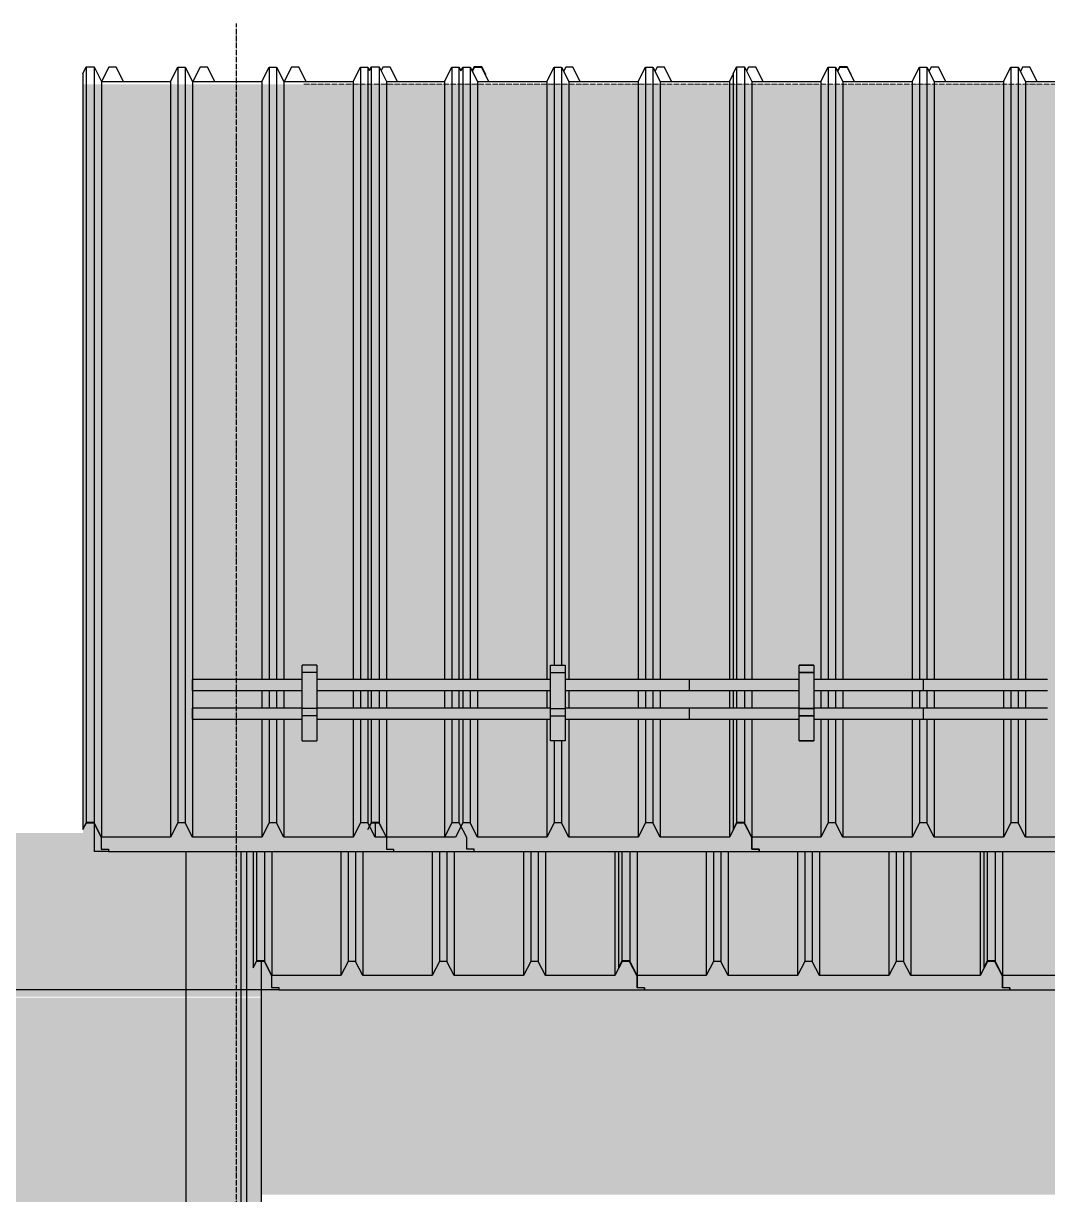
# Model space of a CAD drawing. Header units: millimetres. Extents: x 2162 to 93478, y -2737 to 52379.
# Drawn here: x 8727 to 11530, y 33668 to 36874 of the extents above; entities that cross this region are included whole.
import ezdxf

# ---------------------------------------------------------------- set-up
doc = ezdxf.new("R2010")
doc.units = ezdxf.units.MM
doc.linetypes.add('Штрихпунктир 15 х 2 х 2 мм', pattern=[19, 15, -2, 0, -2])
doc.linetypes.add('Штрихпунктирная', pattern=[30, 25, -2.25, 0.5, -2.25])
doc.layers.add('Axes', color=40, linetype='Штрихпунктирная')
doc.layers.add('Level', color=7, linetype='Continuous', lineweight=9)

msp = doc.modelspace()

# ---------------------------------------------------------------- hatches: boundary and pattern name
at = {"true_color": 0x61993b}
h = msp.add_hatch(color=85, dxfattribs=at)
h.dxf.hatch_style = 1
h.paths.add_polyline_path([(48769.5, 36707.7), (8890.8, 36707.7), (8890.8, 34609.3), (48769.5, 34609.3)])
h = msp.add_hatch(color=85, dxfattribs=at)
h.dxf.hatch_style = 1
h.paths.add_polyline_path([(16422.8, 34657.6), (5638.4, 34657.6), (5638.4, 34210.3), (16422.8, 34210.3)])
at = {"true_color": 0xecece7}
h = msp.add_hatch(color=254, dxfattribs=at)
h.dxf.hatch_style = 1
h.paths.add_polyline_path([(9109, 33667.6), (9172.5, 33667.6), (9172.5, 34207.6), (8134.3, 34207.6), (7134.3, 34207.6), (6240.5, 34207.6), (6240.5, 33667.6)])
h.paths.add_polyline_path([(6390.5, 33667.6), (6240.5, 33667.6), (6240.5, 32467.6), (9172.5, 32467.6), (9172.5, 33667.6)])
h.paths.add_polyline_path([(6240.5, 32467.6), (6240.5, 31267.6), (9172.5, 31267.7), (9172.5, 32467.6)])
at = {"true_color": 0x61993b}
h = msp.add_hatch(color=85, dxfattribs=at)
h.dxf.hatch_style = 1
h.paths.add_polyline_path([(9377.5, 34207.7), (9172.5, 34207.7), (9172.5, 31267.7), (9377.5, 31267.7)])
at = {"true_color": 0xecece7}
h = msp.add_hatch(color=254, dxfattribs=at)
h.dxf.hatch_style = 1
h.paths.add_polyline_path([(11426.6, 34228.5), (10426.6, 34228.5), (9426.6, 34228.5), (9377.5, 34228.5), (9377.5, 33667.6), (12315.5, 33667.6), (12315.5, 34228.5)])
h.paths.add_polyline_path([(15325.5, 33667.6), (15325.5, 34228.5), (14426.6, 34228.5), (13426.6, 34228.5), (12426.6, 34228.5), (12315.5, 34228.5), (12315.5, 33667.6)])

# ---------------------------------------------------------------- linework, layer by layer
for p, q in [((8889.5, 36736.5), (8899, 36755.1)), ((8899, 36755.1), (8920.5, 36755.1)), ((8899, 36755.1), (8899, 34686.9)), ((8920.5, 36755.1), (8941, 36715)), ((8920.5, 36755.1), (8920.5, 34686.9)), ((8961.3, 36754.1), (8941.3, 36715)), ((8981.3, 36754.1), (8961.3, 36754.1)), ((9001.3, 36715), (8981.3, 36754.1)), ((9129.7, 36715), (9149.7, 36754.1)), ((9149.7, 36754.1), (9169.7, 36754.1)), ((9149.7, 36754.1), (9149.7, 34685.9)), ((9169.7, 36754.1), (9189.7, 36715)), ((9169.7, 36754.1), (9169.7, 34685.9)), ((9211.3, 36754.1), (9191.3, 36715)), ((9231.3, 36754.1), (9211.3, 36754.1)), ((9251.3, 36715), (9231.3, 36754.1)), ((9379.7, 36715), (9399.7, 36754.1)), ((9399.7, 36754.1), (9419.7, 36754.1)), ((9399.7, 36754.1), (9399.7, 35078.1)), ((9419.7, 36754.1), (9439.7, 36715)), ((9419.7, 36754.1), (9419.7, 35078.4)), ((9461.3, 36754.1), (9441.3, 36715)), ((9481.3, 36754.1), (9461.3, 36754.1)), ((9501.3, 36715), (9481.3, 36754.1)), ((9629.7, 36715), (9649.7, 36754.1)), ((9649.7, 36754.1), (9669.7, 36754.1)), ((9649.7, 36754.1), (9649.7, 35078.4)), ((9669.7, 36754.1), (9674.1, 36745.5)), ((9669.7, 36754.1), (9669.7, 35078.4)), ((9674.1, 36745.5), (9679, 36755.1)), ((9679, 36755.1), (9700.5, 36755.1)), ((9679, 36755.1), (9679, 35078.4)), ((9700.5, 36755.1), (9721, 36715)), ((9700.5, 36755.1), (9700.5, 35078.1)), ((9711.3, 36754.1), (9706.1, 36744.1)), ((9731.3, 36754.1), (9711.3, 36754.1)), ((9751.3, 36715), (9731.3, 36754.1)), ((9879.7, 36715), (9899.7, 36754.1)), ((9899.7, 36754.1), (9919.7, 36754.1)), ((9899.7, 36754.1), (9899.7, 35078.1)), ((9919.7, 36754.1), (9924.7, 36744.3)), ((9919.7, 35078.1), (9919.7, 36754.1)), ((9924.7, 36744.3), (9929.7, 36754.1)), ((9929.7, 36754.1), (9949.7, 36754.1)), ((9929.7, 36754.1), (9929.7, 35078.1)), ((9949.7, 36754.1), (9969.7, 36715)), ((9949.7, 36754.1), (9949.7, 35078.1)), ((9960.5, 36755.1), (9954.9, 36744.1)), ((9955.3, 36743.2), (9961, 36754.3)), ((9961.3, 36754.1), (9955.5, 36742.8)), ((9982, 36755.1), (9960.5, 36755.1)), ((9961, 36754.3), (9981.5, 36754.3)), ((9981.3, 36754.1), (9961.3, 36754.1)), ((10001.3, 36715), (9981.3, 36754.1)), ((9981.5, 36754.3), (9990.8, 36736.2)), ((9991.5, 36736.5), (9982, 36755.1)), ((10159.7, 36715), (10179.7, 36754.1)), ((10179.7, 36754.1), (10199.7, 36754.1)), ((10179.7, 36754.1), (10179.7, 35117.8)), ((10199.7, 36754.1), (10219.7, 36715)), ((10199.7, 36754.1), (10199.7, 35117.8)), ((10211.3, 36754.1), (10205.5, 36742.8)), ((10231.3, 36754.1), (10211.3, 36754.1)), ((10251.3, 36715), (10231.3, 36754.1)), ((10409.7, 36715), (10429.7, 36754.1)), ((10429.7, 36754.1), (10449.7, 36754.1)), ((10429.7, 36754.1), (10429.7, 35078.1)), ((10449.7, 36754.1), (10469.7, 36715)), ((10449.7, 36754.1), (10449.7, 35078.1)), ((10461.3, 36754.1), (10455.5, 36742.8)), ((10481.3, 36754.1), (10461.3, 36754.1)), ((10501.3, 36715), (10481.3, 36754.1)), ((10669.5, 36736.5), (10679, 36755.1)), ((10679, 36755.1), (10700.5, 36755.1)), ((10679, 36755.1), (10679, 35078.1)), ((10700.5, 36755.1), (10721, 36715)), ((10700.5, 36755.1), (10700.5, 35078.3)), ((10711.3, 36754.1), (10706.1, 36744.1)), ((10731.3, 36754.1), (10711.3, 36754.1)), ((10751.3, 36715), (10731.3, 36754.1)), ((10909.7, 36715), (10929.7, 36754.1)), ((10929.7, 36754.1), (10949.7, 36754.1)), ((10929.7, 36754.1), (10929.7, 35078.4)), ((10949.7, 36754.1), (10969.7, 36715)), ((10949.7, 36754.1), (10949.7, 35078.4)), ((10960.5, 36755.1), (10954.9, 36744.1)), ((10955.3, 36743.2), (10961, 36754.3)), ((10961.3, 36754.1), (10955.5, 36742.8)), ((10982, 36755.1), (10960.5, 36755.1)), ((10961, 36754.3), (10981.5, 36754.3)), ((10981.3, 36754.1), (10961.3, 36754.1)), ((11001.3, 36715), (10981.3, 36754.1)), ((10981.5, 36754.3), (10990.8, 36736.2)), ((10991.5, 36736.5), (10982, 36755.1)), ((11159.7, 36715), (11179.7, 36754.1)), ((11179.7, 36754.1), (11199.7, 36754.1)), ((11179.7, 36754.1), (11179.7, 35078.4)), ((11199.7, 36754.1), (11219.7, 36715)), ((11199.7, 36754.1), (11199.7, 35078.1)), ((11211.3, 36754.1), (11205.5, 36742.8)), ((11231.3, 36754.1), (11211.3, 36754.1)), ((11251.3, 36715), (11231.3, 36754.1)), ((11409.7, 36715), (11429.7, 36754.1)), ((11429.7, 36754.1), (11449.7, 36754.1)), ((11429.7, 36754.1), (11429.7, 35078.3)), ((11449.7, 36754.1), (11469.7, 36715)), ((11449.7, 36754.1), (11449.7, 35078.3)), ((11461.3, 36754.1), (11455.5, 36742.8)), ((11481.3, 36754.1), (11461.3, 36754.1)), ((11501.3, 36715), (11481.3, 36754.1)), ((8889.5, 36736.5), (8889.5, 34668.4)), ((8941, 36715), (9129.7, 36715)), ((8941, 36715), (8941, 34646.8)), ((9129.7, 36715), (9129.7, 34646.8)), ((9189.7, 36715), (9379.7, 36715)), ((9189.7, 36715), (9189.7, 34646.8)), ((9379.7, 36715), (9379.7, 35078.1)), ((9439.7, 36715), (9629.7, 36715)), ((9439.7, 36715), (9439.7, 35078.4)), ((9629.7, 36715), (9629.7, 35078.4)), ((9721, 36715), (9879.7, 36715)), ((9721, 36715), (9879.7, 36715)), ((9721, 36715), (9721, 35078.1)), ((9879.7, 36715), (9879.7, 35078.1)), ((9969.7, 36715), (10159.7, 36715)), ((9969.7, 36715), (9969.7, 35078.1)), ((9990.8, 36736.2), (9991.5, 36736.5)), ((9991.5, 36736.5), (9991.5, 36734.1)), ((10159.7, 36715), (10159.7, 35078.4)), ((10219.7, 36715), (10409.7, 36715)), ((10219.7, 36715), (10219.7, 35078.4)), ((10409.7, 36715), (10409.7, 35078.1)), ((10469.7, 36715), (10659.7, 36715)), ((10469.7, 36715), (10469.7, 35078.1)), ((10659.7, 36715), (10669.5, 36734.1)), ((10659.7, 36715), (10659.7, 35078.1)), ((10669.5, 36736.5), (10669.5, 35078.1)), ((10721, 36715), (10909.7, 36715)), ((10721, 36715), (10721, 35078.3)), ((10909.7, 36715), (10909.7, 35078.4)), ((10969.7, 36715), (11159.7, 36715)), ((10969.7, 36715), (10969.7, 35078.4)), ((10990.8, 36736.2), (10991.5, 36736.5)), ((10991.5, 36736.5), (10991.5, 36734.1)), ((11159.7, 36715), (11159.7, 35078.3)), ((11219.7, 36715), (11409.7, 36715)), ((11219.7, 36715), (11219.7, 35078.1)), ((11409.7, 36715), (11409.7, 35078.3)), ((11469.7, 36715), (11659.7, 36715)), ((11469.7, 36715), (11469.7, 35078.3)), ((9190, 35078.4), (9190, 35078.4)), ((9530, 35097), (9490, 35097)), ((10170, 35097), (10210, 35097)), ((10550, 35078.4), (10550, 35078.4)), ((10890, 35097), (10850, 35097)), ((10850, 35097), (10890, 35097)), ((11190, 35078.4), (11190, 35078.4)), ((9379.7, 35048.4), (9379.7, 34999.8)), ((9399.7, 35048.6), (9399.7, 34999.8)), ((9419.7, 35048.6), (9419.7, 35000)), ((9439.7, 35048.5), (9439.7, 35000.1)), ((9629.7, 35048.5), (9629.7, 35000.1)), ((9649.7, 35048.5), (9649.7, 35000.1)), ((9669.7, 35048.6), (9669.7, 35000.1)), ((9679, 35048.6), (9679, 35000.1)), ((9700.5, 35048.6), (9700.5, 34999.8)), ((9721, 35048.6), (9721, 34999.8)), ((9879.7, 35048.4), (9879.7, 34999.8)), ((9899.7, 35048.4), (9899.7, 34999.8)), ((9919.7, 34999.8), (9919.7, 35048.4)), ((9929.7, 35048.4), (9929.7, 34999.8)), ((9949.7, 35048.4), (9949.7, 34999.8)), ((9969.7, 35048.4), (9969.7, 34999.8)), ((10159.7, 35048.4), (10159.7, 35000.1)), ((10219.7, 35048.4), (10219.7, 35000.1)), ((10409.7, 35048.6), (10409.7, 34999.8)), ((10429.7, 35048.4), (10429.7, 34999.8)), ((10449.7, 35048.4), (10449.7, 34999.8)), ((10469.7, 35048.4), (10469.7, 34999.8)), ((10659.7, 35048.4), (10659.7, 34999.8)), ((10669.5, 35048.4), (10669.5, 34999.8)), ((10679, 35048.4), (10679, 34999.8)), ((10700.5, 35048.4), (10700.5, 35000)), ((10721, 35048.4), (10721, 35000)), ((10909.7, 35048.4), (10909.7, 35000.1)), ((10929.7, 35048.4), (10929.7, 35000.1)), ((10949.7, 35048.5), (10949.7, 35000.1)), ((10969.7, 35048.5), (10969.7, 35000.1)), ((11159.7, 35048.4), (11159.7, 35000.1)), ((11179.7, 35048.4), (11179.7, 35000.1)), ((11199.7, 35048.4), (11199.7, 34999.8)), ((11219.7, 35048.4), (11219.7, 34999.8)), ((11409.7, 35048.4), (11409.7, 35000.1)), ((11429.7, 35048.4), (11429.7, 35000.1)), ((11449.7, 35048.4), (11449.7, 35000.1)), ((11469.7, 35048.4), (11469.7, 35000.1)), ((9190, 35000.1), (9190, 35000.1)), ((9530, 34999.2), (9490, 34999.2)), ((9530, 34978.4), (9490, 34978.4)), ((10170, 34999.2), (10210, 34999.2)), ((10170, 34978.4), (10210, 34978.4)), ((10550, 35000.1), (10550, 35000.1)), ((10890, 34999.2), (10850, 34999.2)), ((10850, 34999.2), (10890, 34999.2)), ((10890, 34978.4), (10850, 34978.4)), ((10850, 34978.4), (10890, 34978.4)), ((11190, 35000.1), (11190, 35000.1)), ((9379.7, 34970.2), (9379.7, 34646.8)), ((9399.7, 34970.2), (9399.7, 34685.9)), ((9419.7, 34970.2), (9419.7, 34685.9)), ((9439.7, 34970.2), (9439.7, 34646.8)), ((9629.7, 34970.3), (9629.7, 34646.8)), ((9649.7, 34970.3), (9649.7, 34685.9)), ((9669.7, 34970.3), (9669.7, 34685.9)), ((9679, 34970.3), (9679, 34686.9)), ((9700.5, 34970.3), (9700.5, 34686.9)), ((9721, 34970.4), (9721, 34646.8)), ((9879.7, 34970.2), (9879.7, 34646.8)), ((9899.7, 34970.2), (9899.7, 34685.9)), ((9919.7, 34685.9), (9919.7, 34970.2)), ((9929.7, 34970.2), (9929.7, 34685.9)), ((9949.7, 34970.2), (9949.7, 34685.9)), ((9969.7, 34970.2), (9969.7, 34646.8)), ((10159.7, 34970.2), (10159.7, 34646.8)), ((10219.7, 34970.2), (10219.7, 34646.8)), ((10409.7, 34970.4), (10409.7, 34646.8)), ((10429.7, 34970.2), (10429.7, 34685.9)), ((10449.7, 34970.2), (10449.7, 34685.9)), ((10469.7, 34970.2), (10469.7, 34646.8)), ((10659.7, 34970.2), (10659.7, 34646.8)), ((10669.5, 34970.2), (10669.5, 34668.4)), ((10679, 34970.2), (10679, 34686.9)), ((10700.5, 34970.2), (10700.5, 34686.9)), ((10721, 34970.2), (10721, 34646.8)), ((10909.7, 34970.2), (10909.7, 34646.8)), ((10929.7, 34970.2), (10929.7, 34685.9)), ((10949.7, 34970.2), (10949.7, 34685.9)), ((10969.7, 34970.2), (10969.7, 34646.8)), ((11159.7, 34970.2), (11159.7, 34646.8)), ((11179.7, 34970.2), (11179.7, 34685.9)), ((11199.7, 34970.2), (11199.7, 34685.9)), ((11219.7, 34970.2), (11219.7, 34646.8)), ((11409.7, 34970.2), (11409.7, 34646.8)), ((11429.7, 34970.2), (11429.7, 34685.9)), ((11449.7, 34970.2), (11449.7, 34685.9)), ((11469.7, 34970.2), (11469.7, 34646.8)), ((10179.7, 34909.9), (10179.7, 34685.9)), ((10199.7, 34909.9), (10199.7, 34685.9)), ((8899, 34686.9), (8889.5, 34668.4)), ((8889.5, 34668.4), (8890.2, 34668)), ((8890.2, 34668), (8899.5, 34686.1)), ((8920.5, 34686.9), (8899, 34686.9)), ((8899.5, 34686.1), (8920, 34686.1)), ((8920, 34686.1), (8940.5, 34646)), ((8941, 34646.8), (8920.5, 34686.9)), ((8920.5, 34685.2), (8920.5, 34607.7)), ((9149.7, 34685.9), (9129.7, 34646.8)), ((9169.7, 34685.9), (9149.7, 34685.9)), ((9189.7, 34646.8), (9169.7, 34685.9)), ((9399.7, 34685.9), (9379.7, 34646.8)), ((9419.7, 34685.9), (9399.7, 34685.9)), ((9439.7, 34646.8), (9419.7, 34685.9)), ((9649.7, 34685.9), (9629.7, 34646.8)), ((9669.7, 34685.9), (9649.7, 34685.9)), ((9679, 34686.9), (9669.5, 34668.4)), ((9669.5, 34668.4), (9670.2, 34668)), ((9689.7, 34646.8), (9669.7, 34685.9)), ((9670.2, 34668), (9679.5, 34686.1)), ((9700.5, 34686.9), (9679, 34686.9)), ((9679.5, 34686.1), (9700, 34686.1)), ((9689.7, 34686.1), (9689.7, 34646.8)), ((9700, 34686.1), (9720.5, 34646)), ((9721, 34646.8), (9700.5, 34686.9)), ((9899.7, 34685.9), (9879.7, 34646.8)), ((9919.7, 34685.9), (9899.7, 34685.9)), ((9929.7, 34685.9), (9909.7, 34646.8)), ((9940.5, 34645.3), (9919.7, 34685.9)), ((9949.7, 34685.9), (9929.7, 34685.9)), ((9969.7, 34646.8), (9949.7, 34685.9)), ((10179.7, 34685.9), (10159.7, 34646.8)), ((10199.7, 34685.9), (10179.7, 34685.9)), ((10219.7, 34646.8), (10199.7, 34685.9)), ((10429.7, 34685.9), (10409.7, 34646.8)), ((10449.7, 34685.9), (10429.7, 34685.9)), ((10469.7, 34646.8), (10449.7, 34685.9)), ((10679.7, 34685.9), (10659.7, 34646.8)), ((10679, 34686.9), (10669.5, 34668.4)), ((10669.5, 34668.4), (10670.2, 34668)), ((10670.2, 34668), (10679.5, 34686.1)), ((10700.5, 34686.9), (10679, 34686.9)), ((10679.5, 34686.1), (10700, 34686.1)), ((10699.7, 34685.9), (10679.7, 34685.9)), ((10720.5, 34645.3), (10699.7, 34685.9)), ((10700, 34686.1), (10720.5, 34646)), ((10721, 34646.8), (10700.5, 34686.9)), ((10929.7, 34685.9), (10909.7, 34646.8)), ((10949.7, 34685.9), (10929.7, 34685.9)), ((10969.7, 34646.8), (10949.7, 34685.9)), ((11179.7, 34685.9), (11159.7, 34646.8)), ((11199.7, 34685.9), (11179.7, 34685.9)), ((11219.7, 34646.8), (11199.7, 34685.9)), ((11429.7, 34685.9), (11409.7, 34646.8)), ((11449.7, 34685.9), (11429.7, 34685.9)), ((11469.7, 34646.8), (11449.7, 34685.9)), ((8940.5, 34646), (8940.5, 34614)), ((9129.7, 34646.8), (8941, 34646.8)), ((9379.7, 34646.8), (9189.7, 34646.8)), ((9629.7, 34646.8), (9439.7, 34646.8)), ((9879.7, 34646.8), (9689.7, 34646.8)), ((9720.5, 34646), (9720.5, 34614)), ((9909.7, 34646.8), (9721, 34646.8)), ((9940.5, 34613.5), (9940.5, 34645.3)), ((10159.7, 34646.8), (9969.7, 34646.8)), ((10409.7, 34646.8), (10219.7, 34646.8)), ((10659.7, 34646.8), (10469.7, 34646.8)), ((10720.5, 34613.5), (10720.5, 34645.3)), ((10720.5, 34645.3), (10720.5, 34614)), ((10909.7, 34646.8), (10721, 34646.8)), ((11159.7, 34646.8), (10969.7, 34646.8)), ((11409.7, 34646.8), (11219.7, 34646.8)), ((11659.7, 34646.8), (11469.7, 34646.8)), ((8960.5, 34607.7), (8920.5, 34607.7)), ((8940.5, 34614), (8960.5, 34614)), ((8960.5, 34614), (8960.5, 34607.7)), ((8960.5, 34607.7), (9960.5, 34607.7)), ((9322.5, 34607.7), (9322.5, 31267.7)), ((9337.5, 34607.7), (9337.5, 31267.7)), ((9355.6, 34607.7), (9355.6, 34289.1)), ((9365.1, 34607.7), (9365.1, 34307.7)), ((9386.6, 34607.7), (9386.6, 34307.7)), ((9407.1, 34607.7), (9407.1, 34267.6)), ((9595.8, 34607.7), (9595.8, 34267.6)), ((9615.8, 34607.7), (9615.8, 34306.7)), ((9635.8, 34607.7), (9635.8, 34306.7)), ((9655.8, 34607.7), (9655.8, 34267.6)), ((9720.5, 34614), (9740.5, 34614)), ((9740.5, 34614), (9740.5, 34607.7)), ((9740.5, 34607.7), (10740.5, 34607.7)), ((9845.8, 34607.7), (9845.8, 34267.6)), ((9865.8, 34607.7), (9865.8, 34306.7)), ((9885.8, 34607.7), (9885.8, 34306.7)), ((9905.8, 34607.7), (9905.8, 34267.6)), ((9960.5, 34613.5), (9940.5, 34613.5)), ((9960.5, 34607.7), (9960.5, 34613.5)), ((10095.8, 34607.7), (10095.8, 34267.6)), ((10115.8, 34607.7), (10115.8, 34306.7)), ((10135.8, 34607.7), (10135.8, 34306.7)), ((10155.8, 34607.7), (10155.8, 34267.6)), ((10345.8, 34607.7), (10345.8, 34267.6)), ((10355.6, 34607.7), (10355.6, 34289.1)), ((10365.1, 34607.7), (10365.1, 34307.7)), ((10386.6, 34607.7), (10386.6, 34307.7)), ((10407.1, 34607.7), (10407.1, 34267.6)), ((10595.8, 34607.7), (10595.8, 34267.6)), ((10615.8, 34607.7), (10615.8, 34306.7)), ((10635.8, 34607.7), (10635.8, 34306.7)), ((10655.8, 34607.7), (10655.8, 34267.6)), ((10720.5, 34614), (10740.5, 34614)), ((10740.5, 34613.5), (10720.5, 34613.5)), ((10740.5, 34607.7), (10740.5, 34613.5)), ((10740.5, 34613.5), (10740.5, 34607.7)), ((10740.5, 34607.7), (11740.5, 34607.7)), ((10845.8, 34607.7), (10845.8, 34267.6)), ((10865.8, 34607.7), (10865.8, 34306.7)), ((10885.8, 34607.7), (10885.8, 34306.7)), ((10905.8, 34607.7), (10905.8, 34267.6)), ((11095.8, 34607.7), (11095.8, 34267.6)), ((11115.8, 34607.7), (11115.8, 34306.7)), ((11135.8, 34607.7), (11135.8, 34306.7)), ((11155.8, 34607.7), (11155.8, 34267.6)), ((11345.8, 34607.7), (11345.8, 34267.6)), ((11355.6, 34607.7), (11355.6, 34289.1)), ((11365.1, 34607.7), (11365.1, 34307.7)), ((11386.6, 34607.7), (11386.6, 34307.7)), ((11407.1, 34607.7), (11407.1, 34267.6)), ((9365.1, 34307.7), (9355.6, 34289.1)), ((9356.3, 34288.8), (9365.6, 34306.9)), ((9386.6, 34307.7), (9365.1, 34307.7)), ((9365.6, 34306.9), (9386.1, 34306.9)), ((9386.1, 34306.9), (9406.6, 34266.8)), ((9407.1, 34267.6), (9386.6, 34307.7)), ((9615.8, 34306.7), (9595.8, 34267.6)), ((9635.8, 34306.7), (9615.8, 34306.7)), ((9655.8, 34267.6), (9635.8, 34306.7)), ((9865.8, 34306.7), (9845.8, 34267.6)), ((9885.8, 34306.7), (9865.8, 34306.7)), ((9905.8, 34267.6), (9885.8, 34306.7)), ((10115.8, 34306.7), (10095.8, 34267.6)), ((10135.8, 34306.7), (10115.8, 34306.7)), ((10155.8, 34267.6), (10135.8, 34306.7)), ((10365.8, 34306.7), (10345.8, 34267.6)), ((10365.1, 34307.7), (10355.6, 34289.1)), ((10356.3, 34288.8), (10365.6, 34306.9)), ((10386.6, 34307.7), (10365.1, 34307.7)), ((10365.6, 34306.9), (10386.1, 34306.9)), ((10385.8, 34306.7), (10365.8, 34306.7)), ((10406.6, 34266.1), (10385.8, 34306.7)), ((10386.1, 34306.9), (10406.6, 34266.8)), ((10407.1, 34267.6), (10386.6, 34307.7)), ((10615.8, 34306.7), (10595.8, 34267.6)), ((10635.8, 34306.7), (10615.8, 34306.7)), ((10655.8, 34267.6), (10635.8, 34306.7)), ((10865.8, 34306.7), (10845.8, 34267.6)), ((10885.8, 34306.7), (10865.8, 34306.7)), ((10905.8, 34267.6), (10885.8, 34306.7)), ((11115.8, 34306.7), (11095.8, 34267.6)), ((11135.8, 34306.7), (11115.8, 34306.7)), ((11155.8, 34267.6), (11135.8, 34306.7)), ((11365.8, 34306.7), (11345.8, 34267.6)), ((11365.1, 34307.7), (11355.6, 34289.1)), ((11356.3, 34288.8), (11365.6, 34306.9)), ((11386.6, 34307.7), (11365.1, 34307.7)), ((11365.6, 34306.9), (11386.1, 34306.9)), ((11385.8, 34306.7), (11365.8, 34306.7)), ((11406.6, 34266.1), (11385.8, 34306.7)), ((11386.1, 34306.9), (11406.6, 34266.8)), ((11407.1, 34267.6), (11386.6, 34307.7)), ((9355.6, 34289.1), (9356.3, 34288.8)), ((10355.6, 34289.1), (10356.3, 34288.8)), ((11355.6, 34289.1), (11356.3, 34288.8)), ((9406.6, 34266.8), (9406.6, 34234.8)), ((9595.8, 34267.6), (9407.1, 34267.6)), ((9845.8, 34267.6), (9655.8, 34267.6)), ((10095.8, 34267.6), (9905.8, 34267.6)), ((10345.8, 34267.6), (10155.8, 34267.6)), ((10406.6, 34234.3), (10406.6, 34266.1)), ((10406.6, 34266.1), (10406.6, 34234.8)), ((10595.8, 34267.6), (10407.1, 34267.6)), ((10845.8, 34267.6), (10655.8, 34267.6)), ((11095.8, 34267.6), (10905.8, 34267.6)), ((11345.8, 34267.6), (11155.8, 34267.6)), ((11406.6, 34234.3), (11406.6, 34266.1)), ((11406.6, 34266.1), (11406.6, 34234.8)), ((11595.8, 34267.6), (11407.1, 34267.6)), ((9426.6, 34228.5), (5643.3, 34228.5)), ((9406.6, 34234.8), (9426.6, 34234.8)), ((9426.6, 34234.8), (9426.6, 34228.5)), ((9426.6, 34228.5), (10426.6, 34228.5)), ((10406.6, 34234.8), (10426.6, 34234.8)), ((10426.6, 34234.3), (10406.6, 34234.3)), ((10426.6, 34228.5), (10426.6, 34234.3)), ((10426.6, 34234.3), (10426.6, 34228.5)), ((10426.6, 34228.5), (11426.6, 34228.5)), ((11406.6, 34234.8), (11426.6, 34234.8)), ((11426.6, 34234.3), (11406.6, 34234.3)), ((11426.6, 34228.5), (11426.6, 34234.3)), ((11426.6, 34234.3), (11426.6, 34228.5)), ((11426.6, 34228.5), (12426.6, 34228.5))]:
    msp.add_line(p, q)
at = {"color": 0}
for p, q in [((9490, 35097), (9490, 35117.8)), ((9530, 35117.8), (9490, 35117.8)), ((9530, 35117.8), (9530, 35097)), ((10170, 35097), (10170, 35117.8)), ((10170, 35117.8), (10210, 35117.8)), ((10210, 35117.8), (10210, 35097)), ((10850, 35097), (10850, 35117.8)), ((10890, 35117.8), (10850, 35117.8)), ((10850, 35097), (10850, 35117.8)), ((10850, 35117.8), (10890, 35117.8)), ((10890, 35117.8), (10890, 35097)), ((10890, 35117.8), (10890, 35097)), ((9490, 35078.4), (9190, 35078.4)), ((9190, 35060.3), (9190, 35078.4)), ((9490, 34999.2), (9490, 35097)), ((9530, 35097), (9530, 34999.2)), ((10170, 35078.4), (9530, 35078.4)), ((10170, 34999.2), (10170, 35097)), ((10210, 35097), (10210, 34999.2)), ((10850, 35078.4), (10210, 35078.4)), ((10850, 35078.4), (10550, 35078.4)), ((10550, 35060.3), (10550, 35078.4)), ((10850, 34999.2), (10850, 35097)), ((10850, 34999.2), (10850, 35097)), ((10890, 35097), (10890, 34999.2)), ((10890, 35097), (10890, 34999.2)), ((11530, 35078.4), (10890, 35078.4)), ((11190, 35078.4), (10890, 35078.4)), ((11190, 35078.4), (11190, 35060.3)), ((9190, 35048.4), (9190, 35060.3)), ((9190, 35048.4), (9490, 35048.4)), ((9530, 35048.4), (10170, 35048.4)), ((10210, 35048.4), (10850, 35048.4)), ((10550, 35048.4), (10550, 35060.3)), ((10550, 35048.4), (10850, 35048.4)), ((10890, 35048.4), (11530, 35048.4)), ((10890, 35048.4), (11190, 35048.4)), ((11190, 35060.3), (11190, 35048.4)), ((9490, 35000.1), (9190, 35000.1)), ((9190, 34982), (9190, 35000.1)), ((9190, 34970.1), (9190, 34982)), ((9490, 34978.4), (9490, 34999.2)), ((9490, 34909.9), (9490, 34978.4)), ((10170, 35000.1), (9530, 35000.1)), ((9530, 34999.2), (9530, 34978.4)), ((9530, 34978.4), (9530, 34909.9)), ((10170, 34978.4), (10170, 34999.2)), ((10170, 34909.9), (10170, 34978.4)), ((10850, 35000.1), (10210, 35000.1)), ((10210, 34999.2), (10210, 34978.4)), ((10210, 34978.4), (10210, 34909.9)), ((10850, 35000.1), (10550, 35000.1)), ((10550, 34982), (10550, 35000.1)), ((10550, 34970.1), (10550, 34982)), ((10850, 34978.4), (10850, 34999.2)), ((10850, 34978.4), (10850, 34999.2)), ((10850, 34909.9), (10850, 34978.4)), ((10850, 34909.9), (10850, 34978.4)), ((11530, 35000.1), (10890, 35000.1)), ((11190, 35000.1), (10890, 35000.1)), ((10890, 34999.2), (10890, 34978.4)), ((10890, 34999.2), (10890, 34978.4)), ((10890, 34978.4), (10890, 34909.9)), ((10890, 34978.4), (10890, 34909.9)), ((11190, 35000.1), (11190, 34982)), ((11190, 34982), (11190, 34970.1)), ((9190, 34970.1), (9490, 34970.1)), ((9530, 34970.1), (10170, 34970.1)), ((10210, 34970.1), (10850, 34970.1)), ((10550, 34970.1), (10850, 34970.1)), ((10890, 34970.1), (11530, 34970.1)), ((10890, 34970.1), (11190, 34970.1)), ((9490, 34909.9), (9530, 34909.9)), ((10210, 34909.9), (10170, 34909.9)), ((10850, 34909.9), (10890, 34909.9)), ((10890, 34909.9), (10850, 34909.9)), ((9172.5, 31267.7), (9172.5, 34607.7)), ((9377.5, 34306.9), (9377.5, 31267.7))]:
    msp.add_line(p, q, dxfattribs=at)
at = {"layer": 'Axes', "linetype": 'Штрихпунктир 15 х 2 х 2 мм'}
msp.add_line((9310.5, 28058.5), (9310.5, 36874.2), dxfattribs=at)
at = {"layer": 'Level', "linetype": 'Штрихпунктир 15 х 2 х 2 мм'}
for p, q in [((9494.9, 36707.7), (49857.3, 36707.7)), ((9494.9, 34607.7), (61138.6, 34607.7))]:
    msp.add_line(p, q, dxfattribs=at)

doc.saveas('drawing.dxf')
